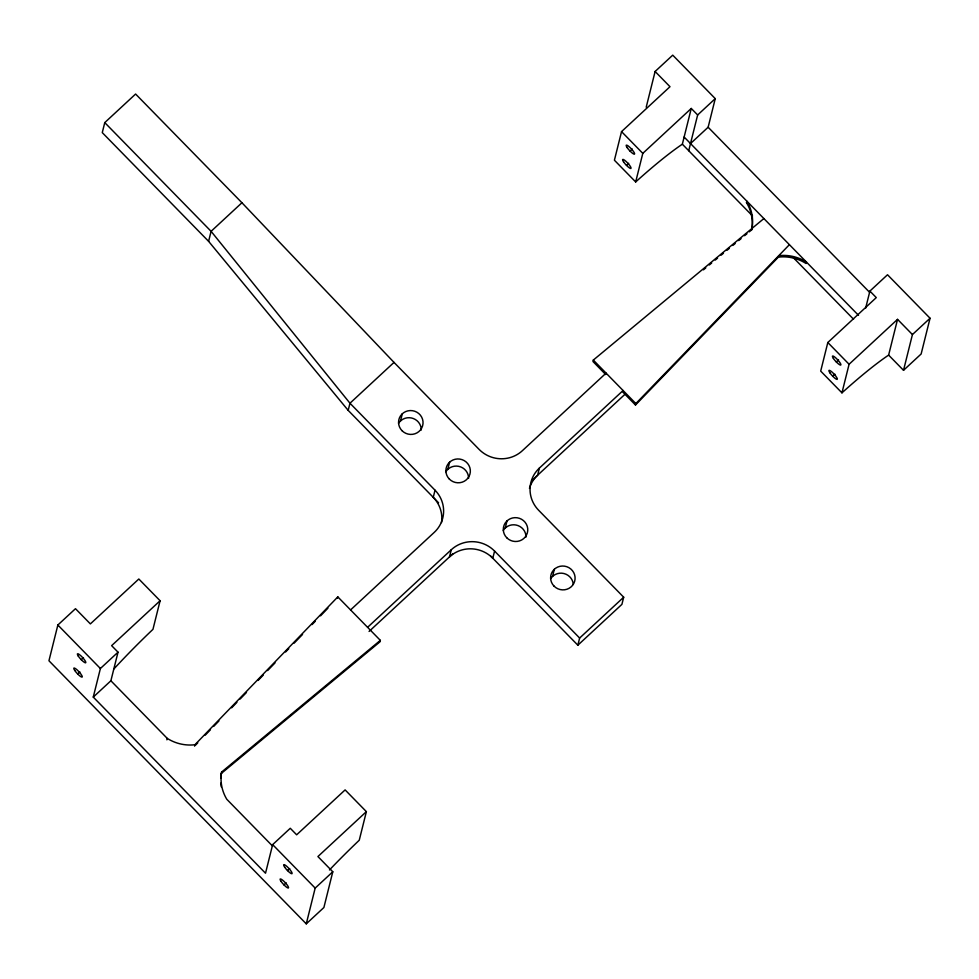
<?xml version="1.0" encoding="UTF-8"?>
<svg xmlns="http://www.w3.org/2000/svg" width="979" height="979" viewBox="0 0 979 979"><rect width="100%" height="100%" fill="white"/><g stroke="black" fill="none" stroke-linecap="round" stroke-linejoin="round"><path stroke-width="1.47" d="M194.588 746.145L194.956 744.713L337.816 596.884L380.341 640.364L221.658 772.015L220.924 775.747A41.399 40.188 14 0 0 220.728 778.195M221.658 772.015L221.278 774.316A41.399 40.188 14 0 0 226.785 799.268L272.505 846.015M751.639 229.857L752.019 227.569A41.399 40.188 14 0 0 746.512 202.604L746.867 201.184A41.399 40.188 14 0 1 752.374 226.137L751.639 229.857L749.29 231.815M763.877 218.574L593.311 360.076L592.956 361.508L605.72 374.553L606.074 373.121L522.37 450.695A30.667 29.774 14 0 1 479.086 449.373L394.011 362.401L241.935 202.751L135.604 94.033L104.765 122.608L102.269 132.618L208.6 241.336L348.181 410.372L438.568 502.778M57.859 625.018L48.95 660.764L306.268 923.846L323.89 907.521L332.799 871.775L317.918 856.552L366.379 811.64L345.11 789.906L296.649 834.806L290.273 828.283L272.651 844.62L265.517 873.219L93.262 697.097L100.396 668.51L118.018 652.173L111.63 645.65L160.091 600.739L138.822 579.005L90.374 623.904L75.481 608.693L57.859 625.018L100.396 668.51M208.6 241.336L211.097 231.325L241.935 202.751M93.262 697.097L110.884 680.772L118.018 652.173M160.091 600.739L152.957 629.338A115.008 14.807 -44.4 0 0 113.992 668.853M166.883 739.818L167.238 738.386L110.884 680.772M348.181 410.372L349.968 403.226L394.011 362.401M337.449 598.316L337.816 596.884M400.509 420.946L402.296 413.799M306.268 923.846L315.177 888.1L332.799 871.775M380.341 640.364L379.987 641.796L221.303 773.447M104.765 122.608L211.097 231.325L349.968 403.226L435.031 490.198L433.244 497.344A30.667 29.774 14 0 1 441.505 522.578M447.831 469.32L449.606 462.174M366.379 811.64L359.244 840.239A115.008 14.807 -44.4 0 0 329.458 869.964M451.282 549.745L449.496 556.892A30.667 29.774 14 0 1 492.792 558.226L494.579 551.079A30.667 29.774 14 0 0 451.282 549.745L367.578 627.319M505.25 528.024L507.024 520.877M690.513 143.558L708.135 127.233L715.257 98.634L672.732 55.154L655.11 71.479L669.991 86.703L621.543 131.614L614.408 160.213L635.677 181.947A115.008 14.807 -44.4 0 1 682.351 144.194L691.26 108.449L697.648 114.971L688.726 150.717M778.342 257.159L780.728 256.914A41.399 40.188 14 0 1 806.06 263.486L806.415 262.054A41.399 40.188 14 0 0 781.083 255.482L778.709 255.739L778.342 257.159L635.481 405L622.73 391.955L623.085 390.523L539.38 468.097L537.606 475.243A30.667 29.774 14 0 0 529.443 488.362M646.201 107.225L655.11 71.479M635.677 181.947L642.799 153.36L691.26 108.449M552.56 576.398L554.347 569.252M635.481 405L635.848 403.568L789.404 244.664M490.663 556.048L577.855 645.198L579.641 638.051L623.684 597.214L538.621 510.243A30.667 29.774 14 0 1 539.38 468.097M623.684 597.214L621.91 604.361L577.855 645.198M903.519 370.307L921.141 353.982L930.05 318.236L887.512 274.756L869.903 291.081L876.278 297.604L827.818 342.515L820.696 371.114L841.952 392.848A115.008 14.807 -44.4 0 1 888.626 355.096L897.547 319.35L912.428 334.561L903.519 370.307L888.626 355.096M841.952 392.848L849.087 364.261L897.547 319.35M865.62 308.238L869.903 291.081M195.653 745.043L197.77 742.853M205.174 735.192L210.461 729.722M213.642 726.43L218.929 720.96M231.631 707.817L236.918 702.335M240.1 699.055L246.451 692.483M258.089 680.442L263.375 674.959M267.61 670.578L275.013 662.918M285.599 651.965L288.781 648.685M294.067 643.203L302.535 634.453M312.056 624.59L315.226 621.31M320.525 615.828L327.928 608.167M81.245 659.687L83.448 657.643M630.035 151.06L632.238 149.016M77.671 673.993L79.874 671.949M626.474 165.365L628.677 163.322M697.648 114.971L715.257 98.634M350.568 609.929L434.272 532.356A30.667 29.774 14 0 0 435.031 490.198M369.071 631.443L452.8 553.833M532.099 480.346L624.737 394.488M287.52 870.588L289.723 868.557M836.311 361.961L838.514 359.929M283.959 884.894L286.162 882.85M832.75 376.266L834.952 374.223M912.428 334.561L930.05 318.236M703.448 269.849L705.798 267.891M709.322 264.966L711.672 263.021M715.208 260.096L717.558 258.138M721.082 255.213L723.432 253.267M726.956 250.343L729.306 248.385M732.83 245.46L735.18 243.514M738.717 240.589L741.066 238.643M744.591 235.706L746.94 233.761M194.956 744.713L192.569 744.958A41.399 40.188 14 0 1 167.238 738.386M708.135 127.233L869.756 292.476M684.137 137.036L858.51 315.324M746.512 202.604L748.641 204.782M682.351 144.194L752.533 215.943M792.929 257.244L853.541 319.215M621.543 131.614L642.799 153.36M827.818 342.515L849.087 364.261M593.311 360.076L635.848 403.568M494.579 551.079L579.641 638.051M272.651 844.62L315.177 888.1M445.837 471.731A12.262 11.907 14 0 1 468.574 478.401M503.255 530.434A12.262 11.907 14 0 1 525.992 537.104M550.577 578.809A12.262 11.907 14 0 1 573.29 584.439M398.526 423.356A12.262 11.907 14 0 1 421.264 430.014M221.254 786.81A41.399 40.188 14 0 1 220.789 783.127M506.73 537.74A12.262 11.907 14 0 0 527.302 533.029A12.262 11.907 14 0 0 512.58 517.964A12.262 11.907 14 0 0 506.73 537.74M449.312 479.037A12.262 11.907 14 0 0 469.883 474.325A12.262 11.907 14 0 0 455.162 459.261A12.262 11.907 14 0 0 449.312 479.037M554.041 586.115A12.262 11.907 14 0 0 574.624 581.404A12.262 11.907 14 0 0 559.89 566.339A12.262 11.907 14 0 0 554.041 586.115M401.99 430.662A12.262 11.907 14 0 0 422.573 425.938A12.262 11.907 14 0 0 407.839 410.874A12.262 11.907 14 0 0 401.99 430.662M74.771 670.493A6.131 1.248 47.2 0 0 82.052 677.125A6.131 1.248 47.2 0 0 77.28 670.052A6.131 1.248 47.2 0 0 74.771 670.493M78.344 656.199A6.131 1.248 47.2 0 0 85.614 662.832A6.131 1.248 47.2 0 0 80.841 655.759A6.131 1.248 47.2 0 0 78.344 656.199M281.059 881.394A6.131 1.248 47.2 0 0 288.328 888.026A6.131 1.248 47.2 0 0 283.555 880.953A6.131 1.248 47.2 0 0 281.059 881.394M284.62 867.1A6.131 1.248 47.2 0 0 291.901 873.733A6.131 1.248 47.2 0 0 287.128 866.66A6.131 1.248 47.2 0 0 284.62 867.1M623.562 161.865A6.131 1.248 47.2 0 0 630.843 168.498A6.131 1.248 47.2 0 0 626.07 161.425A6.131 1.248 47.2 0 0 623.562 161.865M627.135 147.572A6.131 1.248 47.2 0 0 634.404 154.205A6.131 1.248 47.2 0 0 629.632 147.131A6.131 1.248 47.2 0 0 627.135 147.572M829.849 372.766A6.131 1.248 47.2 0 0 837.118 379.399A6.131 1.248 47.2 0 0 832.346 372.326A6.131 1.248 47.2 0 0 829.849 372.766M833.41 358.473A6.131 1.248 47.2 0 0 840.692 365.106A6.131 1.248 47.2 0 0 835.919 358.033A6.131 1.248 47.2 0 0 833.41 358.473"/></g></svg>
